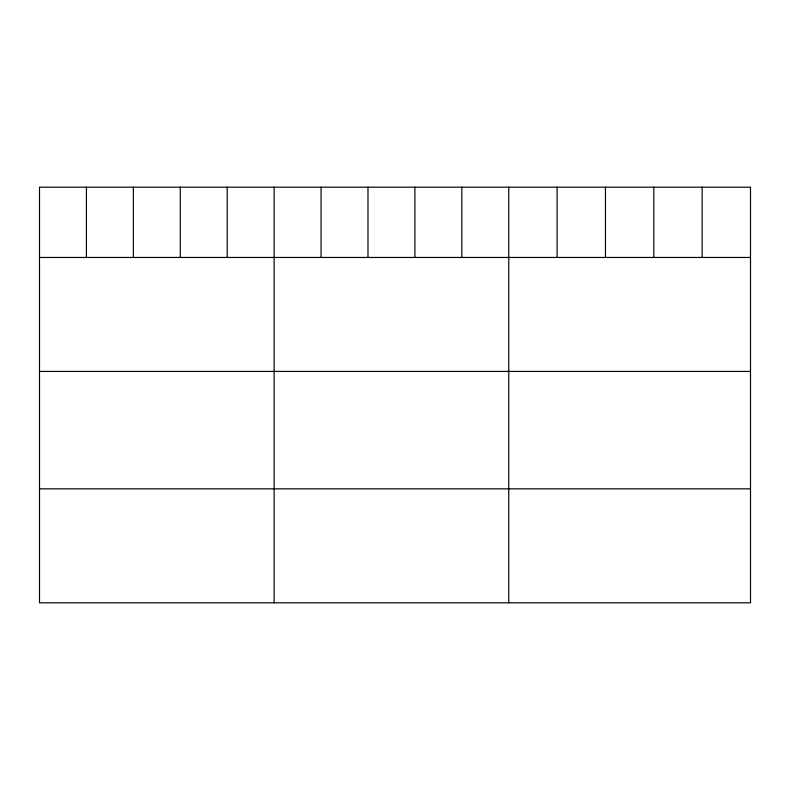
<?xml version="1.0" encoding="UTF-8"?>
<svg xmlns="http://www.w3.org/2000/svg" width="790" height="790" viewBox="0 0 790 790"><rect width="100%" height="100%" fill="white"/><g stroke="black" fill="none" stroke-linecap="round" stroke-linejoin="round"><path stroke-width="1.19" d="M750.5 257.461L750.5 602.81L39.5 602.81L39.5 187.191L750.5 187.191L750.5 257.461L39.5 257.461M39.5 371.428L750.5 371.428M39.5 488.842L750.5 488.842M702.152 187.191L702.152 257.461M653.804 187.191L653.804 257.461M605.456 187.191L605.456 257.461M557.108 187.191L557.108 257.461M508.76 187.191L508.76 602.81M461.834 187.191L461.834 257.461M414.908 187.191L414.908 257.461M367.982 187.191L367.982 257.461M321.056 187.191L321.056 257.461M274.13 187.191L274.13 602.81M227.204 187.191L227.204 257.461M180.278 187.191L180.278 257.461M133.352 187.191L133.352 257.461M86.426 187.191L86.426 257.461"/></g></svg>
